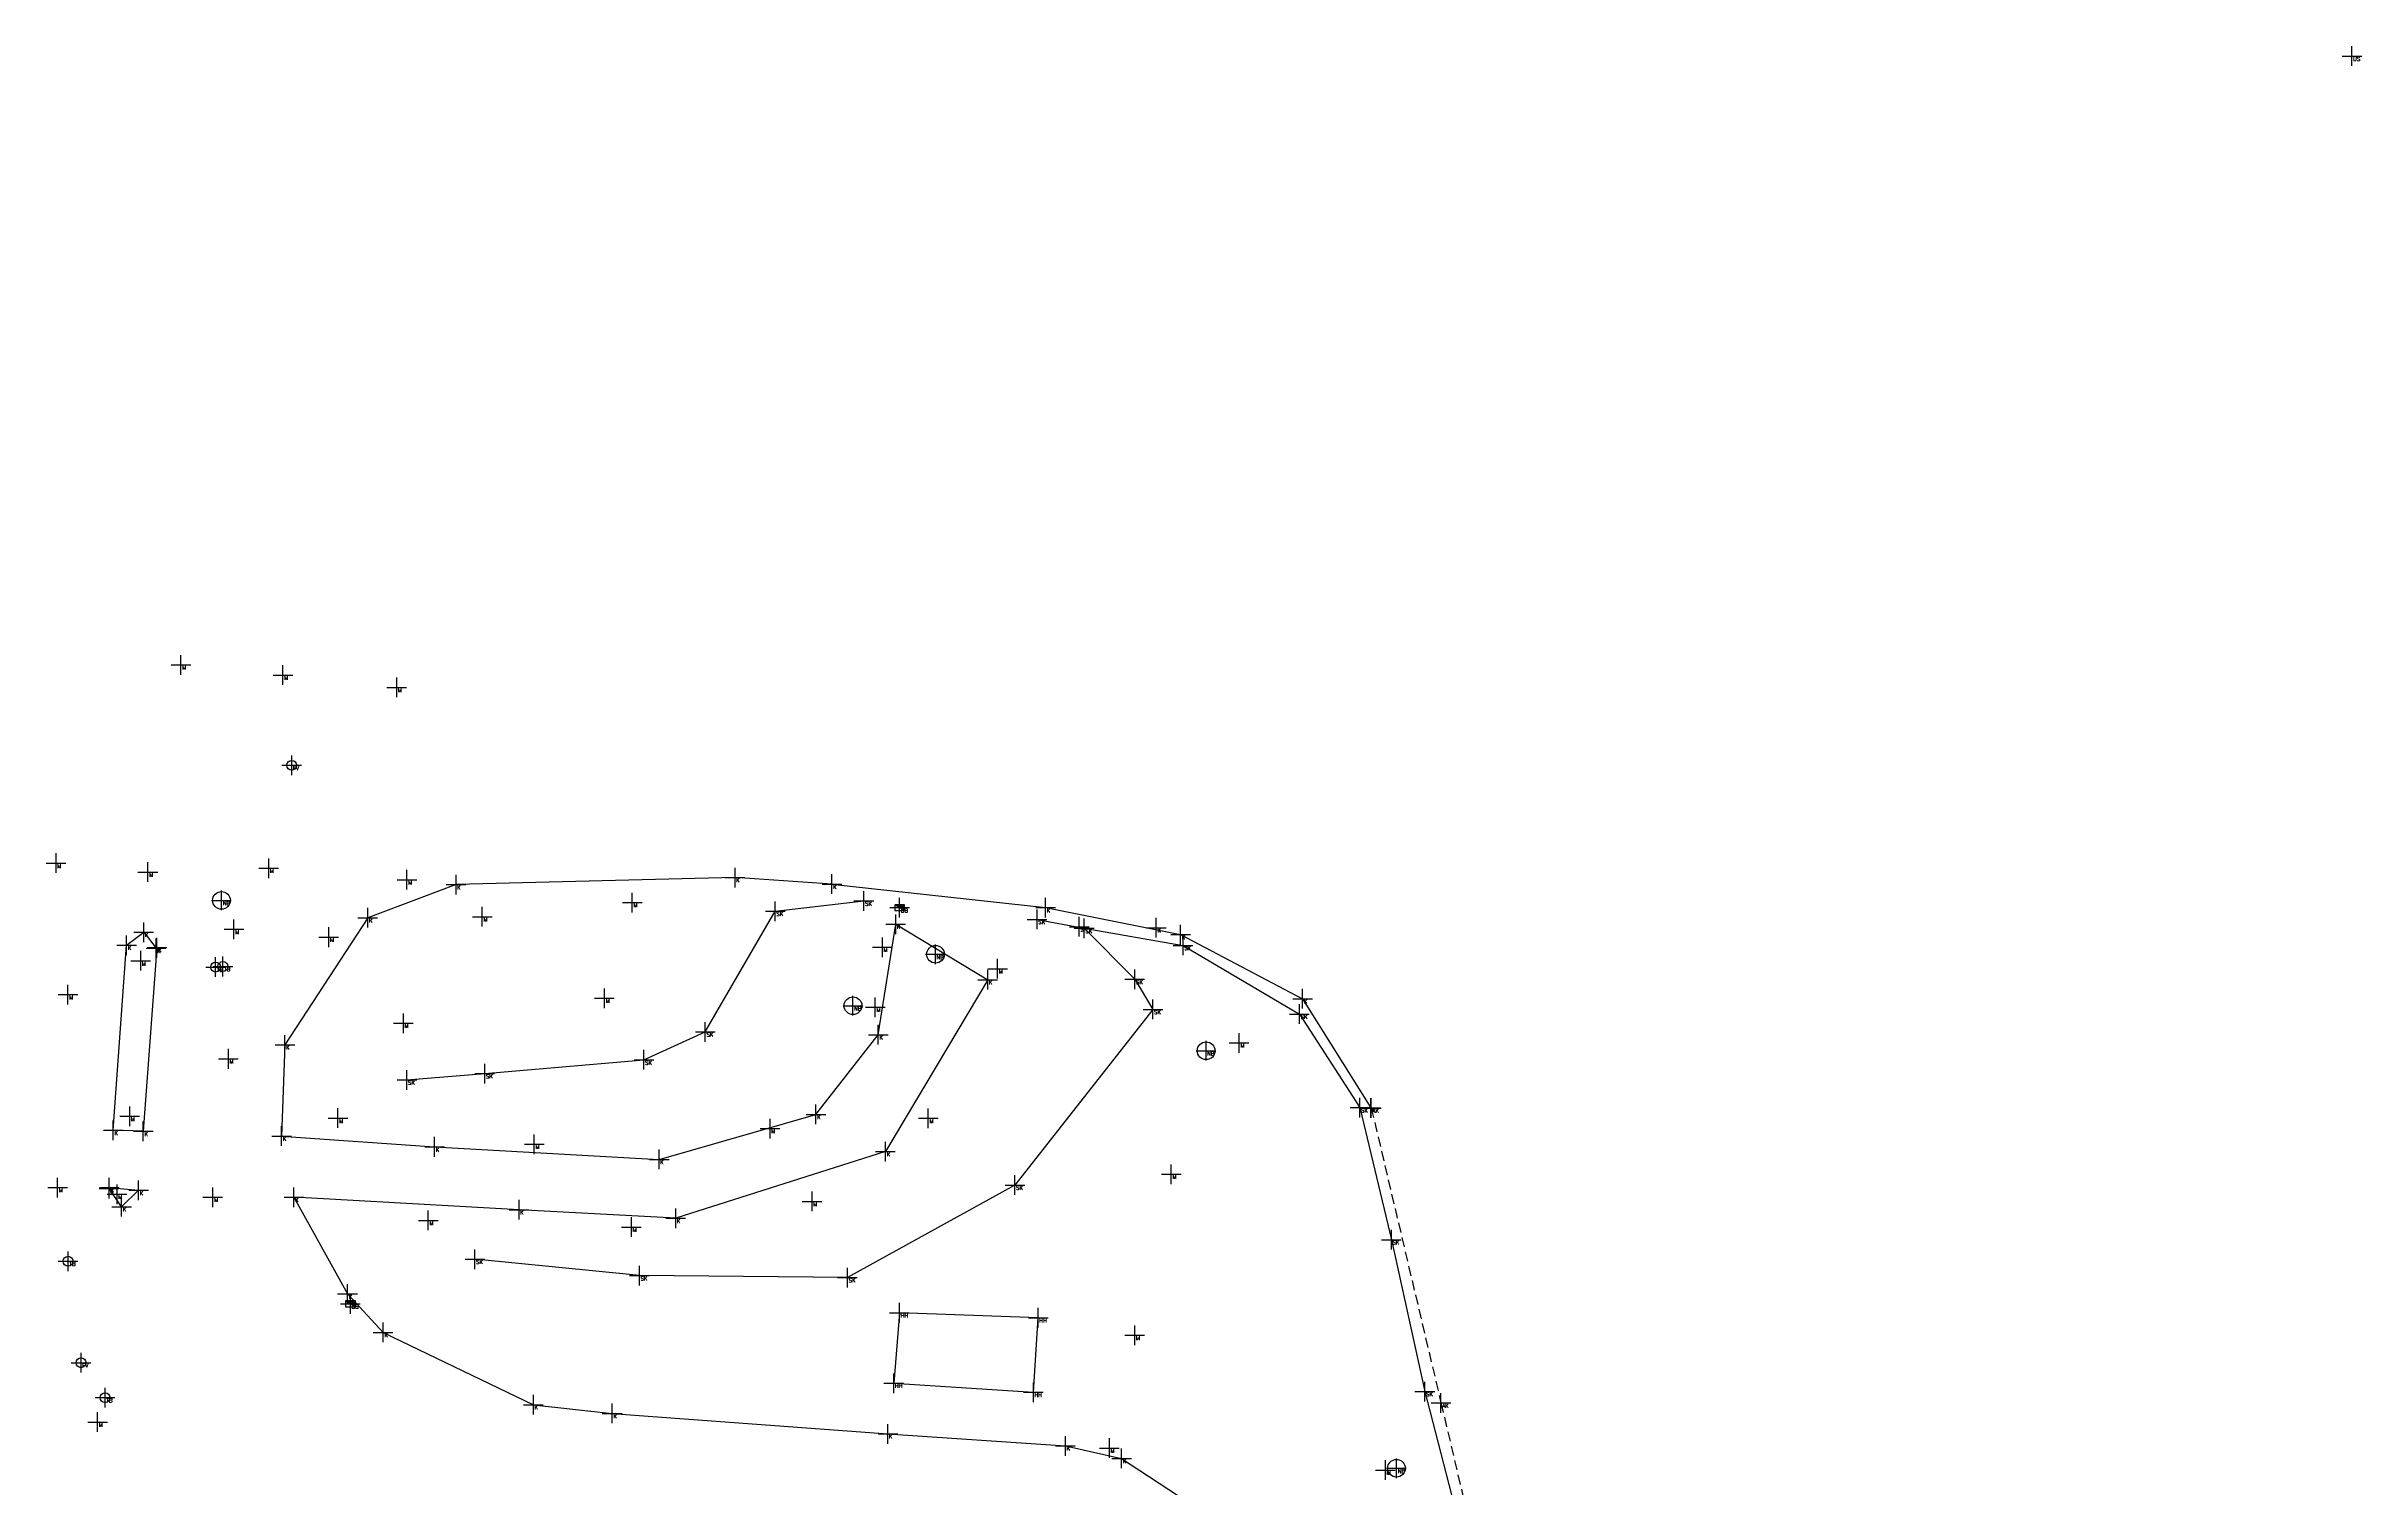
# Model space of a CAD drawing. Header units: metres. Extents: x 113488 to 113987, y 6281306 to 6282136.
# Drawn here: x 113724.9 to 113842.5, y 6281956.5 to 6282029.7 of the extents above; entities that cross this region are included whole.
import ezdxf
from ezdxf.enums import TextEntityAlignment as Align

# ---------------------------------------------------------------- set-up
doc = ezdxf.new("R2010")
doc.units = ezdxf.units.M
doc.header["$PDMODE"] = 2
doc.header["$PDSIZE"] = 0.5
doc.linetypes.add('DASHED', pattern=[0.75, 0.5, -0.25])
for name, color, linetype in [('M-0CODE', 7, 'Continuous'), ('M-2VA', 7, 'Continuous'), ('M-3YTOR', 7, 'Continuous'), ('M-7HUS', 7, 'Continuous'), ('M-BEF-BRUNNAR-INMÄTT', 7, 'Continuous'), ('M-BEF-BYGGNAD-INMÄTT', 7, 'Continuous'), ('M-BEF-SLÄNT', 4, 'Continuous'), ('M-BEF-VÄGKANT', 6, 'DASHED'), ('M-BEF-VÄGKANTSTÖD', 1, 'Continuous'), ('M-BRUNNAR', 3, 'Continuous'), ('M-BRUNNSLOCK', 1, 'Continuous'), ('pntdesc', 1, 'Continuous')]:
    doc.layers.add(name, color=color, linetype=linetype)
doc.styles.get("Standard").update_dxf_attribs({"font": 'simplex8.shx'})

# ---------------------------------------------------------------- blocks, each defined once
blk = doc.blocks.new('meas')
at = {"color": 0}
blk.add_point((0, 0), dxfattribs=at)
at = {"layer": 'pntdesc'}
blk.add_attdef('PNTDESC', text='', height=1, dxfattribs=at).set_placement((0.3, -0.21), align=Align.TOP_LEFT)
blk = doc.blocks.new('TB')
at = {"layer": 'M-BRUNNAR', "ltscale": 0.1}
blk.add_circle((0, 0), 0.25, dxfattribs=at)
at = {"layer": 'M-BRUNNSLOCK', "ltscale": 0.1}
blk.add_circle((0, 0), 0.25, dxfattribs=at)
blk = doc.blocks.new('NB')
at = {"layer": 'M-BRUNNAR', "ltscale": 0.1}
blk.add_circle((0, 0), 0.45, dxfattribs=at)
blk = doc.blocks.new('BEF-DB')
blk.add_hatch(color=256).paths.add_polyline_path([(-0.25, 0.15), (0.25, -0.15), (0.25, 0.15)])
blk.add_line((0.25, -0.15), (-0.25, 0.15))
at = {"flags": 128}
blk.add_lwpolyline([(-0.25, 0.15), (-0.25, -0.15), (0.25, -0.15), (0.25, 0.15)], close=True, dxfattribs=at)

msp = doc.modelspace()

# ---------------------------------------------------------------- linework, layer by layer
at = {"layer": 'M-BEF-BYGGNAD-INMÄTT'}
msp.add_polyline3d([(113775.26, 6281965.15, 7.58), (113768.21, 6281965.4, 7.39), (113767.92, 6281961.82, 7.43), (113775.01, 6281961.36, 7.4)], close=True, dxfattribs=at)
at = {"layer": 'M-BEF-SLÄNT'}
for points in [[(113743.2, 6281977.23, 7.41), (113747.15, 6281977.55, 7.54), (113755.23, 6281978.25, 7.76), (113758.35, 6281979.67, 7.83), (113761.9, 6281985.8, 8.14), (113766.4, 6281986.32, 8.13)], [(113775.2, 6281985.38, 8.33), (113777.59, 6281984.93, 8.32), (113780.16, 6281982.34, 7.63), (113781.08, 6281980.81, 7.42)], [(113777.59, 6281984.93, 8.32), (113782.61, 6281984.06, 8.43), (113788.52, 6281980.57, 8.52), (113791.59, 6281975.82, 8.68), (113793.19, 6281969.11, 8.56), (113794.89, 6281961.4, 8.66), (113798.26, 6281948.34, 8.65), (113803.69, 6281930.91, 8.64), (113807.44, 6281921.01, 8.61), (113811.51, 6281911.38, 8.56), (113816.35, 6281901.76, 8.5), (113816.33, 6281901.79, 8.51)], [(113781.08, 6281980.81, 7.42), (113774.07, 6281971.89, 7.39), (113765.57, 6281967.19, 7.24), (113755, 6281967.29, 7.09), (113746.65, 6281968.12, 7.05)]]:
    msp.add_polyline3d(points, dxfattribs=at)
at = {"layer": 'M-BEF-VÄGKANT'}
msp.add_polyline3d([(113792.17, 6281975.8, 8.6), (113795.71, 6281960.82, 8.64), (113798.63, 6281948.45, 8.68), (113804.02, 6281930.98, 8.62), (113807.76, 6281921.12, 8.6), (113811.97, 6281911.54, 8.57), (113816.74, 6281901.89, 8.51)], dxfattribs=at)
at = {"layer": 'M-BEF-VÄGKANTSTÖD'}
for points in [[(113764.78, 6281987.18, 8.18), (113759.86, 6281987.51, 8.09), (113745.69, 6281987.15, 7.69), (113741.21, 6281985.47, 7.52), (113737, 6281979.01, 7.25), (113736.83, 6281974.38, 7.16), (113744.6, 6281973.83, 6.9), (113756.01, 6281973.19, 6.31), (113763.97, 6281975.48, 5.67), (113767.13, 6281979.52, 5.27), (113768.02, 6281985.14, 4.97), (113772.69, 6281982.32, 5.12), (113767.5, 6281973.59, 5.65), (113756.85, 6281970.2, 6.31), (113748.89, 6281970.63, 6.77), (113737.46, 6281971.27, 7.09), (113740.18, 6281966.36, 6.89), (113741.99, 6281964.4, 6.91), (113749.62, 6281960.73, 6.99), (113753.62, 6281960.29, 7.05), (113767.62, 6281959.25, 7.22), (113776.64, 6281958.64, 7.3), (113779.49, 6281958, 7.3), (113782.82, 6281955.82, 7.34)], [(113764.78, 6281987.18, 8.18), (113775.63, 6281985.98, 8.34), (113782.49, 6281984.61, 8.4), (113788.68, 6281981.35, 8.48), (113792.15, 6281975.81, 8.6)], [(113730.5, 6281983.95, 7.41), (113729.81, 6281974.62, 7.25), (113728.28, 6281974.67, 7.26), (113728.96, 6281984.07, 7.41), (113729.83, 6281984.73, 7.41), (113730.46, 6281983.92, 7.41)], [(113728.08, 6281971.76, 7.19), (113729.57, 6281971.62, 7.2), (113728.71, 6281970.79, 7.19), (113728.07, 6281971.71, 7.2)]]:
    msp.add_polyline3d(points, dxfattribs=at)

# ---------------------------------------------------------------- block references
at = {"layer": 'M-0CODE', "color": 7}
ref = msp.add_blockref('meas', (113841.97, 6282029.24, 6.48), dxfattribs=dict(at, xscale=0.2, yscale=0.2, zscale=0.2))
ref.add_attrib('PNTDESC', 'US', dxfattribs={"layer": 'pntdesc', "height": 0.2}).set_placement((113842.03, 6282029.19, 6.48), align=Align.TOP_LEFT)
ref = msp.add_blockref('meas', (113737.35, 6281993.21, 7.7), dxfattribs=dict(at, xscale=0.2, yscale=0.2, zscale=0.2))
ref.add_attrib('PNTDESC', 'FV', dxfattribs={"layer": 'pntdesc', "height": 0.2}).set_placement((113737.41, 6281993.17, 7.7), align=Align.TOP_LEFT)
ref = msp.add_blockref('meas', (113726.65, 6281962.86, 7.04), dxfattribs=dict(at, xscale=0.2, yscale=0.2, zscale=0.2))
ref.add_attrib('PNTDESC', 'FV', dxfattribs={"layer": 'pntdesc', "height": 0.2}).set_placement((113726.71, 6281962.82, 7.04), align=Align.TOP_LEFT)
at = {"layer": 'M-2VA', "color": 20}
ref = msp.add_blockref('meas', (113733.78, 6281986.35, 7.38), dxfattribs=dict(at, xscale=0.2, yscale=0.2, zscale=0.2))
ref.add_attrib('PNTDESC', 'NB', dxfattribs={"layer": 'pntdesc', "height": 0.2}).set_placement((113733.84, 6281986.31, 7.38), align=Align.TOP_LEFT)
at = {"layer": 'M-2VA', "color": 150}
ref = msp.add_blockref('meas', (113768.22, 6281985.98, 5), dxfattribs=dict(at, xscale=0.2, yscale=0.2, zscale=0.2))
ref.add_attrib('PNTDESC', 'DB', dxfattribs={"layer": 'pntdesc', "height": 0.2}).set_placement((113768.28, 6281985.93, 5), align=Align.TOP_LEFT)
at = {"layer": 'M-2VA', "color": 50}
ref = msp.add_blockref('meas', (113733.48, 6281982.96, 7.29), dxfattribs=dict(at, xscale=0.2, yscale=0.2, zscale=0.2))
ref.add_attrib('PNTDESC', 'TB', dxfattribs={"layer": 'pntdesc', "height": 0.2}).set_placement((113733.54, 6281982.92, 7.29), align=Align.TOP_LEFT)
ref = msp.add_blockref('meas', (113733.85, 6281982.99, 7.3), dxfattribs=dict(at, xscale=0.2, yscale=0.2, zscale=0.2))
ref.add_attrib('PNTDESC', 'TB', dxfattribs={"layer": 'pntdesc', "height": 0.2}).set_placement((113733.91, 6281982.95, 7.3), align=Align.TOP_LEFT)
at = {"layer": 'M-2VA', "color": 20}
ref = msp.add_blockref('meas', (113770.04, 6281983.61, 5.04), dxfattribs=dict(at, xscale=0.2, yscale=0.2, zscale=0.2))
ref.add_attrib('PNTDESC', 'NB', dxfattribs={"layer": 'pntdesc', "height": 0.2}).set_placement((113770.09, 6281983.56, 5.04), align=Align.TOP_LEFT)
ref = msp.add_blockref('meas', (113765.85, 6281981, 5.51), dxfattribs=dict(at, xscale=0.2, yscale=0.2, zscale=0.2))
ref.add_attrib('PNTDESC', 'NB', dxfattribs={"layer": 'pntdesc', "height": 0.2}).set_placement((113765.91, 6281980.95, 5.51), align=Align.TOP_LEFT)
ref = msp.add_blockref('meas', (113783.78, 6281978.71, 7.45), dxfattribs=dict(at, xscale=0.2, yscale=0.2, zscale=0.2))
ref.add_attrib('PNTDESC', 'NB', dxfattribs={"layer": 'pntdesc', "height": 0.2}).set_placement((113783.84, 6281978.67, 7.45), align=Align.TOP_LEFT)
at = {"layer": 'M-2VA', "color": 50}
ref = msp.add_blockref('meas', (113725.99, 6281968.02, 7.05), dxfattribs=dict(at, xscale=0.2, yscale=0.2, zscale=0.2))
ref.add_attrib('PNTDESC', 'TB', dxfattribs={"layer": 'pntdesc', "height": 0.2}).set_placement((113726.05, 6281967.98, 7.05), align=Align.TOP_LEFT)
at = {"layer": 'M-2VA', "color": 150}
ref = msp.add_blockref('meas', (113740.33, 6281965.85, 6.86), dxfattribs=dict(at, xscale=0.2, yscale=0.2, zscale=0.2))
ref.add_attrib('PNTDESC', 'DB', dxfattribs={"layer": 'pntdesc', "height": 0.2}).set_placement((113740.39, 6281965.81, 6.86), align=Align.TOP_LEFT)
at = {"layer": 'M-2VA', "color": 50}
ref = msp.add_blockref('meas', (113727.87, 6281961.09, 7.05), dxfattribs=dict(at, xscale=0.2, yscale=0.2, zscale=0.2))
ref.add_attrib('PNTDESC', 'TB', dxfattribs={"layer": 'pntdesc', "height": 0.2}).set_placement((113727.93, 6281961.05, 7.05), align=Align.TOP_LEFT)
at = {"layer": 'M-2VA', "color": 20}
ref = msp.add_blockref('meas', (113793.45, 6281957.5, 7.74), dxfattribs=dict(at, xscale=0.2, yscale=0.2, zscale=0.2))
ref.add_attrib('PNTDESC', 'NB', dxfattribs={"layer": 'pntdesc', "height": 0.2}).set_placement((113793.51, 6281957.46, 7.74), align=Align.TOP_LEFT)
at = {"layer": 'M-3YTOR', "color": 90}
ref = msp.add_blockref('meas', (113731.72, 6281998.31, 7.67), dxfattribs=dict(at, xscale=0.2, yscale=0.2, zscale=0.2))
ref.add_attrib('PNTDESC', 'M', dxfattribs={"layer": 'pntdesc', "height": 0.2}).set_placement((113731.78, 6281998.27, 7.67), align=Align.TOP_LEFT)
ref = msp.add_blockref('meas', (113736.9, 6281997.79, 7.78), dxfattribs=dict(at, xscale=0.2, yscale=0.2, zscale=0.2))
ref.add_attrib('PNTDESC', 'M', dxfattribs={"layer": 'pntdesc', "height": 0.2}).set_placement((113736.96, 6281997.75, 7.78), align=Align.TOP_LEFT)
ref = msp.add_blockref('meas', (113742.68, 6281997.17, 7.94), dxfattribs=dict(at, xscale=0.2, yscale=0.2, zscale=0.2))
ref.add_attrib('PNTDESC', 'M', dxfattribs={"layer": 'pntdesc', "height": 0.2}).set_placement((113742.73, 6281997.12, 7.94), align=Align.TOP_LEFT)
ref = msp.add_blockref('meas', (113725.38, 6281988.24, 7.35), dxfattribs=dict(at, xscale=0.2, yscale=0.2, zscale=0.2))
ref.add_attrib('PNTDESC', 'M', dxfattribs={"layer": 'pntdesc', "height": 0.2}).set_placement((113725.44, 6281988.19, 7.35), align=Align.TOP_LEFT)
ref = msp.add_blockref('meas', (113730.04, 6281987.79, 7.41), dxfattribs=dict(at, xscale=0.2, yscale=0.2, zscale=0.2))
ref.add_attrib('PNTDESC', 'M', dxfattribs={"layer": 'pntdesc', "height": 0.2}).set_placement((113730.1, 6281987.75, 7.41), align=Align.TOP_LEFT)
ref = msp.add_blockref('meas', (113736.18, 6281987.98, 7.46), dxfattribs=dict(at, xscale=0.2, yscale=0.2, zscale=0.2))
ref.add_attrib('PNTDESC', 'M', dxfattribs={"layer": 'pntdesc', "height": 0.2}).set_placement((113736.24, 6281987.94, 7.46), align=Align.TOP_LEFT)
ref = msp.add_blockref('meas', (113743.2, 6281987.4, 7.63), dxfattribs=dict(at, xscale=0.2, yscale=0.2, zscale=0.2))
ref.add_attrib('PNTDESC', 'M', dxfattribs={"layer": 'pntdesc', "height": 0.2}).set_placement((113743.26, 6281987.36, 7.63), align=Align.TOP_LEFT)
at = {"layer": 'M-3YTOR', "color": 130}
ref = msp.add_blockref('meas', (113759.86, 6281987.51, 8.09), dxfattribs=dict(at, xscale=0.2, yscale=0.2, zscale=0.2))
ref.add_attrib('PNTDESC', 'K', dxfattribs={"layer": 'pntdesc', "height": 0.2}).set_placement((113759.92, 6281987.47, 8.09), align=Align.TOP_LEFT)
ref = msp.add_blockref('meas', (113764.78, 6281987.18, 8.18), dxfattribs=dict(at, xscale=0.2, yscale=0.2, zscale=0.2))
ref.add_attrib('PNTDESC', 'K', dxfattribs={"layer": 'pntdesc', "height": 0.2}).set_placement((113764.84, 6281987.13, 8.18), align=Align.TOP_LEFT)
ref = msp.add_blockref('meas', (113745.69, 6281987.15, 7.69), dxfattribs=dict(at, xscale=0.2, yscale=0.2, zscale=0.2))
ref.add_attrib('PNTDESC', 'K', dxfattribs={"layer": 'pntdesc', "height": 0.2}).set_placement((113745.75, 6281987.11, 7.69), align=Align.TOP_LEFT)
at = {"layer": 'M-3YTOR', "color": 90}
ref = msp.add_blockref('meas', (113754.64, 6281986.24, 7.98), dxfattribs=dict(at, xscale=0.2, yscale=0.2, zscale=0.2))
ref.add_attrib('PNTDESC', 'M', dxfattribs={"layer": 'pntdesc', "height": 0.2}).set_placement((113754.7, 6281986.2, 7.98), align=Align.TOP_LEFT)
at = {"layer": 'M-3YTOR', "color": 20}
ref = msp.add_blockref('meas', (113766.4, 6281986.32, 8.13), dxfattribs=dict(at, xscale=0.2, yscale=0.2, zscale=0.2))
ref.add_attrib('PNTDESC', 'SK', dxfattribs={"layer": 'pntdesc', "height": 0.2}).set_placement((113766.46, 6281986.28, 8.13), align=Align.TOP_LEFT)
at = {"layer": 'M-3YTOR', "color": 90}
ref = msp.add_blockref('meas', (113734.41, 6281984.88, 7.36), dxfattribs=dict(at, xscale=0.2, yscale=0.2, zscale=0.2))
ref.add_attrib('PNTDESC', 'M', dxfattribs={"layer": 'pntdesc', "height": 0.2}).set_placement((113734.47, 6281984.83, 7.36), align=Align.TOP_LEFT)
at = {"layer": 'M-3YTOR', "color": 130}
ref = msp.add_blockref('meas', (113741.21, 6281985.47, 7.52), dxfattribs=dict(at, xscale=0.2, yscale=0.2, zscale=0.2))
ref.add_attrib('PNTDESC', 'K', dxfattribs={"layer": 'pntdesc', "height": 0.2}).set_placement((113741.27, 6281985.42, 7.52), align=Align.TOP_LEFT)
at = {"layer": 'M-3YTOR', "color": 90}
ref = msp.add_blockref('meas', (113747.02, 6281985.52, 7.75), dxfattribs=dict(at, xscale=0.2, yscale=0.2, zscale=0.2))
ref.add_attrib('PNTDESC', 'M', dxfattribs={"layer": 'pntdesc', "height": 0.2}).set_placement((113747.08, 6281985.48, 7.75), align=Align.TOP_LEFT)
at = {"layer": 'M-3YTOR', "color": 20}
ref = msp.add_blockref('meas', (113761.9, 6281985.8, 8.14), dxfattribs=dict(at, xscale=0.2, yscale=0.2, zscale=0.2))
ref.add_attrib('PNTDESC', 'SK', dxfattribs={"layer": 'pntdesc', "height": 0.2}).set_placement((113761.96, 6281985.76, 8.14), align=Align.TOP_LEFT)
at = {"layer": 'M-3YTOR', "color": 130}
ref = msp.add_blockref('meas', (113768.02, 6281985.14, 4.97), dxfattribs=dict(at, xscale=0.2, yscale=0.2, zscale=0.2))
ref.add_attrib('PNTDESC', 'K', dxfattribs={"layer": 'pntdesc', "height": 0.2}).set_placement((113768.08, 6281985.1, 4.97), align=Align.TOP_LEFT)
at = {"layer": 'M-3YTOR', "color": 20}
ref = msp.add_blockref('meas', (113775.2, 6281985.38, 8.33), dxfattribs=dict(at, xscale=0.2, yscale=0.2, zscale=0.2))
ref.add_attrib('PNTDESC', 'SK', dxfattribs={"layer": 'pntdesc', "height": 0.2}).set_placement((113775.26, 6281985.34, 8.33), align=Align.TOP_LEFT)
at = {"layer": 'M-3YTOR', "color": 130}
ref = msp.add_blockref('meas', (113775.63, 6281985.98, 8.34), dxfattribs=dict(at, xscale=0.2, yscale=0.2, zscale=0.2))
ref.add_attrib('PNTDESC', 'K', dxfattribs={"layer": 'pntdesc', "height": 0.2}).set_placement((113775.69, 6281985.94, 8.34), align=Align.TOP_LEFT)
at = {"layer": 'M-3YTOR', "color": 20}
ref = msp.add_blockref('meas', (113777.34, 6281985.01, 8.31), dxfattribs=dict(at, xscale=0.2, yscale=0.2, zscale=0.2))
ref.add_attrib('PNTDESC', 'SK', dxfattribs={"layer": 'pntdesc', "height": 0.2}).set_placement((113777.39, 6281984.97, 8.31), align=Align.TOP_LEFT)
ref = msp.add_blockref('meas', (113777.59, 6281984.93, 8.32), dxfattribs=dict(at, xscale=0.2, yscale=0.2, zscale=0.2))
ref.add_attrib('PNTDESC', 'SK', dxfattribs={"layer": 'pntdesc', "height": 0.2}).set_placement((113777.65, 6281984.89, 8.32), align=Align.TOP_LEFT)
at = {"layer": 'M-3YTOR', "color": 130}
ref = msp.add_blockref('meas', (113781.25, 6281984.96, 8.39), dxfattribs=dict(at, xscale=0.2, yscale=0.2, zscale=0.2))
ref.add_attrib('PNTDESC', 'K', dxfattribs={"layer": 'pntdesc', "height": 0.2}).set_placement((113781.31, 6281984.92, 8.39), align=Align.TOP_LEFT)
ref = msp.add_blockref('meas', (113728.96, 6281984.07, 7.41), dxfattribs=dict(at, xscale=0.2, yscale=0.2, zscale=0.2))
ref.add_attrib('PNTDESC', 'K', dxfattribs={"layer": 'pntdesc', "height": 0.2}).set_placement((113729.02, 6281984.03, 7.41), align=Align.TOP_LEFT)
ref = msp.add_blockref('meas', (113729.83, 6281984.73, 7.41), dxfattribs=dict(at, xscale=0.2, yscale=0.2, zscale=0.2))
ref.add_attrib('PNTDESC', 'K', dxfattribs={"layer": 'pntdesc', "height": 0.2}).set_placement((113729.89, 6281984.69, 7.41), align=Align.TOP_LEFT)
ref = msp.add_blockref('meas', (113730.46, 6281983.92, 7.41), dxfattribs=dict(at, xscale=0.2, yscale=0.2, zscale=0.2))
ref.add_attrib('PNTDESC', 'K', dxfattribs={"layer": 'pntdesc', "height": 0.2}).set_placement((113730.52, 6281983.87, 7.41), align=Align.TOP_LEFT)
ref = msp.add_blockref('meas', (113730.5, 6281983.95, 7.41), dxfattribs=dict(at, xscale=0.2, yscale=0.2, zscale=0.2))
ref.add_attrib('PNTDESC', 'K', dxfattribs={"layer": 'pntdesc', "height": 0.2}).set_placement((113730.56, 6281983.91, 7.41), align=Align.TOP_LEFT)
at = {"layer": 'M-3YTOR', "color": 90}
ref = msp.add_blockref('meas', (113739.23, 6281984.48, 7.43), dxfattribs=dict(at, xscale=0.2, yscale=0.2, zscale=0.2))
ref.add_attrib('PNTDESC', 'M', dxfattribs={"layer": 'pntdesc', "height": 0.2}).set_placement((113739.29, 6281984.44, 7.43), align=Align.TOP_LEFT)
ref = msp.add_blockref('meas', (113767.34, 6281983.97, 5.2), dxfattribs=dict(at, xscale=0.2, yscale=0.2, zscale=0.2))
ref.add_attrib('PNTDESC', 'M', dxfattribs={"layer": 'pntdesc', "height": 0.2}).set_placement((113767.4, 6281983.93, 5.2), align=Align.TOP_LEFT)
at = {"layer": 'M-3YTOR', "color": 130}
ref = msp.add_blockref('meas', (113782.49, 6281984.61, 8.4), dxfattribs=dict(at, xscale=0.2, yscale=0.2, zscale=0.2))
ref.add_attrib('PNTDESC', 'K', dxfattribs={"layer": 'pntdesc', "height": 0.2}).set_placement((113782.55, 6281984.57, 8.4), align=Align.TOP_LEFT)
at = {"layer": 'M-3YTOR', "color": 20}
ref = msp.add_blockref('meas', (113782.61, 6281984.06, 8.43), dxfattribs=dict(at, xscale=0.2, yscale=0.2, zscale=0.2))
ref.add_attrib('PNTDESC', 'SK', dxfattribs={"layer": 'pntdesc', "height": 0.2}).set_placement((113782.67, 6281984.02, 8.43), align=Align.TOP_LEFT)
at = {"layer": 'M-3YTOR', "color": 90}
ref = msp.add_blockref('meas', (113729.68, 6281983.28, 7.53), dxfattribs=dict(at, xscale=0.2, yscale=0.2, zscale=0.2))
ref.add_attrib('PNTDESC', 'M', dxfattribs={"layer": 'pntdesc', "height": 0.2}).set_placement((113729.74, 6281983.23, 7.53), align=Align.TOP_LEFT)
ref = msp.add_blockref('meas', (113773.19, 6281982.88, 5.24), dxfattribs=dict(at, xscale=0.2, yscale=0.2, zscale=0.2))
ref.add_attrib('PNTDESC', 'M', dxfattribs={"layer": 'pntdesc', "height": 0.2}).set_placement((113773.25, 6281982.84, 5.24), align=Align.TOP_LEFT)
ref = msp.add_blockref('meas', (113725.98, 6281981.56, 7.32), dxfattribs=dict(at, xscale=0.2, yscale=0.2, zscale=0.2))
ref.add_attrib('PNTDESC', 'M', dxfattribs={"layer": 'pntdesc', "height": 0.2}).set_placement((113726.04, 6281981.52, 7.32), align=Align.TOP_LEFT)
ref = msp.add_blockref('meas', (113753.23, 6281981.38, 7.89), dxfattribs=dict(at, xscale=0.2, yscale=0.2, zscale=0.2))
ref.add_attrib('PNTDESC', 'M', dxfattribs={"layer": 'pntdesc', "height": 0.2}).set_placement((113753.29, 6281981.34, 7.89), align=Align.TOP_LEFT)
at = {"layer": 'M-3YTOR', "color": 130}
ref = msp.add_blockref('meas', (113772.69, 6281982.32, 5.12), dxfattribs=dict(at, xscale=0.2, yscale=0.2, zscale=0.2))
ref.add_attrib('PNTDESC', 'K', dxfattribs={"layer": 'pntdesc', "height": 0.2}).set_placement((113772.75, 6281982.28, 5.12), align=Align.TOP_LEFT)
at = {"layer": 'M-3YTOR', "color": 20}
ref = msp.add_blockref('meas', (113780.16, 6281982.34, 7.63), dxfattribs=dict(at, xscale=0.2, yscale=0.2, zscale=0.2))
ref.add_attrib('PNTDESC', 'SK', dxfattribs={"layer": 'pntdesc', "height": 0.2}).set_placement((113780.22, 6281982.3, 7.63), align=Align.TOP_LEFT)
at = {"layer": 'M-3YTOR', "color": 130}
ref = msp.add_blockref('meas', (113788.68, 6281981.35, 8.48), dxfattribs=dict(at, xscale=0.2, yscale=0.2, zscale=0.2))
ref.add_attrib('PNTDESC', 'K', dxfattribs={"layer": 'pntdesc', "height": 0.2}).set_placement((113788.74, 6281981.31, 8.48), align=Align.TOP_LEFT)
at = {"layer": 'M-3YTOR', "color": 90}
ref = msp.add_blockref('meas', (113743.02, 6281980.11, 7.51), dxfattribs=dict(at, xscale=0.2, yscale=0.2, zscale=0.2))
ref.add_attrib('PNTDESC', 'M', dxfattribs={"layer": 'pntdesc', "height": 0.2}).set_placement((113743.08, 6281980.07, 7.51), align=Align.TOP_LEFT)
ref = msp.add_blockref('meas', (113766.98, 6281980.92, 5.31), dxfattribs=dict(at, xscale=0.2, yscale=0.2, zscale=0.2))
ref.add_attrib('PNTDESC', 'M', dxfattribs={"layer": 'pntdesc', "height": 0.2}).set_placement((113767.04, 6281980.88, 5.31), align=Align.TOP_LEFT)
at = {"layer": 'M-3YTOR', "color": 20}
ref = msp.add_blockref('meas', (113781.08, 6281980.81, 7.42), dxfattribs=dict(at, xscale=0.2, yscale=0.2, zscale=0.2))
ref.add_attrib('PNTDESC', 'SK', dxfattribs={"layer": 'pntdesc', "height": 0.2}).set_placement((113781.14, 6281980.77, 7.42), align=Align.TOP_LEFT)
ref = msp.add_blockref('meas', (113788.52, 6281980.57, 8.52), dxfattribs=dict(at, xscale=0.2, yscale=0.2, zscale=0.2))
ref.add_attrib('PNTDESC', 'SK', dxfattribs={"layer": 'pntdesc', "height": 0.2}).set_placement((113788.58, 6281980.53, 8.52), align=Align.TOP_LEFT)
at = {"layer": 'M-3YTOR', "color": 130}
ref = msp.add_blockref('meas', (113737, 6281979.01, 7.25), dxfattribs=dict(at, xscale=0.2, yscale=0.2, zscale=0.2))
ref.add_attrib('PNTDESC', 'K', dxfattribs={"layer": 'pntdesc', "height": 0.2}).set_placement((113737.06, 6281978.97, 7.25), align=Align.TOP_LEFT)
at = {"layer": 'M-3YTOR', "color": 20}
ref = msp.add_blockref('meas', (113758.35, 6281979.67, 7.83), dxfattribs=dict(at, xscale=0.2, yscale=0.2, zscale=0.2))
ref.add_attrib('PNTDESC', 'SK', dxfattribs={"layer": 'pntdesc', "height": 0.2}).set_placement((113758.41, 6281979.63, 7.83), align=Align.TOP_LEFT)
at = {"layer": 'M-3YTOR', "color": 130}
ref = msp.add_blockref('meas', (113767.13, 6281979.52, 5.27), dxfattribs=dict(at, xscale=0.2, yscale=0.2, zscale=0.2))
ref.add_attrib('PNTDESC', 'K', dxfattribs={"layer": 'pntdesc', "height": 0.2}).set_placement((113767.19, 6281979.48, 5.27), align=Align.TOP_LEFT)
at = {"layer": 'M-3YTOR', "color": 90}
ref = msp.add_blockref('meas', (113785.46, 6281979.11, 7.47), dxfattribs=dict(at, xscale=0.2, yscale=0.2, zscale=0.2))
ref.add_attrib('PNTDESC', 'M', dxfattribs={"layer": 'pntdesc', "height": 0.2}).set_placement((113785.52, 6281979.07, 7.47), align=Align.TOP_LEFT)
ref = msp.add_blockref('meas', (113734.13, 6281978.3, 7.24), dxfattribs=dict(at, xscale=0.2, yscale=0.2, zscale=0.2))
ref.add_attrib('PNTDESC', 'M', dxfattribs={"layer": 'pntdesc', "height": 0.2}).set_placement((113734.19, 6281978.26, 7.24), align=Align.TOP_LEFT)
at = {"layer": 'M-3YTOR', "color": 20}
ref = msp.add_blockref('meas', (113755.23, 6281978.25, 7.76), dxfattribs=dict(at, xscale=0.2, yscale=0.2, zscale=0.2))
ref.add_attrib('PNTDESC', 'SK', dxfattribs={"layer": 'pntdesc', "height": 0.2}).set_placement((113755.29, 6281978.2, 7.76), align=Align.TOP_LEFT)
ref = msp.add_blockref('meas', (113743.2, 6281977.23, 7.41), dxfattribs=dict(at, xscale=0.2, yscale=0.2, zscale=0.2))
ref.add_attrib('PNTDESC', 'SK', dxfattribs={"layer": 'pntdesc', "height": 0.2}).set_placement((113743.25, 6281977.19, 7.41), align=Align.TOP_LEFT)
ref = msp.add_blockref('meas', (113747.15, 6281977.55, 7.54), dxfattribs=dict(at, xscale=0.2, yscale=0.2, zscale=0.2))
ref.add_attrib('PNTDESC', 'SK', dxfattribs={"layer": 'pntdesc', "height": 0.2}).set_placement((113747.21, 6281977.51, 7.54), align=Align.TOP_LEFT)
at = {"layer": 'M-3YTOR', "color": 130}
ref = msp.add_blockref('meas', (113763.97, 6281975.48, 5.67), dxfattribs=dict(at, xscale=0.2, yscale=0.2, zscale=0.2))
ref.add_attrib('PNTDESC', 'K', dxfattribs={"layer": 'pntdesc', "height": 0.2}).set_placement((113764.03, 6281975.44, 5.67), align=Align.TOP_LEFT)
at = {"layer": 'M-3YTOR', "color": 20}
ref = msp.add_blockref('meas', (113791.59, 6281975.82, 8.68), dxfattribs=dict(at, xscale=0.2, yscale=0.2, zscale=0.2))
ref.add_attrib('PNTDESC', 'SK', dxfattribs={"layer": 'pntdesc', "height": 0.2}).set_placement((113791.65, 6281975.78, 8.68), align=Align.TOP_LEFT)
at = {"layer": 'M-3YTOR', "color": 130}
ref = msp.add_blockref('meas', (113792.15, 6281975.81, 8.6), dxfattribs=dict(at, xscale=0.2, yscale=0.2, zscale=0.2))
ref.add_attrib('PNTDESC', 'K', dxfattribs={"layer": 'pntdesc', "height": 0.2}).set_placement((113792.21, 6281975.77, 8.6), align=Align.TOP_LEFT)
at = {"layer": 'M-3YTOR', "color": 28}
ref = msp.add_blockref('meas', (113792.17, 6281975.8, 8.6), dxfattribs=dict(at, xscale=0.2, yscale=0.2, zscale=0.2))
ref.add_attrib('PNTDESC', 'AK', dxfattribs={"layer": 'pntdesc', "height": 0.2}).set_placement((113792.23, 6281975.76, 8.6), align=Align.TOP_LEFT)
at = {"layer": 'M-3YTOR', "color": 130}
ref = msp.add_blockref('meas', (113728.28, 6281974.67, 7.26), dxfattribs=dict(at, xscale=0.2, yscale=0.2, zscale=0.2))
ref.add_attrib('PNTDESC', 'K', dxfattribs={"layer": 'pntdesc', "height": 0.2}).set_placement((113728.34, 6281974.63, 7.26), align=Align.TOP_LEFT)
at = {"layer": 'M-3YTOR', "color": 90}
ref = msp.add_blockref('meas', (113729.12, 6281975.38, 7.4), dxfattribs=dict(at, xscale=0.2, yscale=0.2, zscale=0.2))
ref.add_attrib('PNTDESC', 'M', dxfattribs={"layer": 'pntdesc', "height": 0.2}).set_placement((113729.18, 6281975.33, 7.4), align=Align.TOP_LEFT)
at = {"layer": 'M-3YTOR', "color": 130}
ref = msp.add_blockref('meas', (113729.81, 6281974.62, 7.25), dxfattribs=dict(at, xscale=0.2, yscale=0.2, zscale=0.2))
ref.add_attrib('PNTDESC', 'K', dxfattribs={"layer": 'pntdesc', "height": 0.2}).set_placement((113729.87, 6281974.58, 7.25), align=Align.TOP_LEFT)
ref = msp.add_blockref('meas', (113736.83, 6281974.38, 7.16), dxfattribs=dict(at, xscale=0.2, yscale=0.2, zscale=0.2))
ref.add_attrib('PNTDESC', 'K', dxfattribs={"layer": 'pntdesc', "height": 0.2}).set_placement((113736.89, 6281974.34, 7.16), align=Align.TOP_LEFT)
at = {"layer": 'M-3YTOR', "color": 90}
ref = msp.add_blockref('meas', (113739.69, 6281975.29, 7.33), dxfattribs=dict(at, xscale=0.2, yscale=0.2, zscale=0.2))
ref.add_attrib('PNTDESC', 'M', dxfattribs={"layer": 'pntdesc', "height": 0.2}).set_placement((113739.75, 6281975.24, 7.33), align=Align.TOP_LEFT)
ref = msp.add_blockref('meas', (113761.64, 6281974.76, 5.96), dxfattribs=dict(at, xscale=0.2, yscale=0.2, zscale=0.2))
ref.add_attrib('PNTDESC', 'M', dxfattribs={"layer": 'pntdesc', "height": 0.2}).set_placement((113761.7, 6281974.72, 5.96), align=Align.TOP_LEFT)
ref = msp.add_blockref('meas', (113769.67, 6281975.28, 5.57), dxfattribs=dict(at, xscale=0.2, yscale=0.2, zscale=0.2))
ref.add_attrib('PNTDESC', 'M', dxfattribs={"layer": 'pntdesc', "height": 0.2}).set_placement((113769.73, 6281975.24, 5.57), align=Align.TOP_LEFT)
at = {"layer": 'M-3YTOR', "color": 130}
ref = msp.add_blockref('meas', (113744.6, 6281973.83, 6.9), dxfattribs=dict(at, xscale=0.2, yscale=0.2, zscale=0.2))
ref.add_attrib('PNTDESC', 'K', dxfattribs={"layer": 'pntdesc', "height": 0.2}).set_placement((113744.66, 6281973.78, 6.9), align=Align.TOP_LEFT)
at = {"layer": 'M-3YTOR', "color": 90}
ref = msp.add_blockref('meas', (113749.66, 6281973.96, 6.82), dxfattribs=dict(at, xscale=0.2, yscale=0.2, zscale=0.2))
ref.add_attrib('PNTDESC', 'M', dxfattribs={"layer": 'pntdesc', "height": 0.2}).set_placement((113749.72, 6281973.92, 6.82), align=Align.TOP_LEFT)
at = {"layer": 'M-3YTOR', "color": 130}
ref = msp.add_blockref('meas', (113756.01, 6281973.19, 6.31), dxfattribs=dict(at, xscale=0.2, yscale=0.2, zscale=0.2))
ref.add_attrib('PNTDESC', 'K', dxfattribs={"layer": 'pntdesc', "height": 0.2}).set_placement((113756.06, 6281973.15, 6.31), align=Align.TOP_LEFT)
ref = msp.add_blockref('meas', (113767.5, 6281973.59, 5.65), dxfattribs=dict(at, xscale=0.2, yscale=0.2, zscale=0.2))
ref.add_attrib('PNTDESC', 'K', dxfattribs={"layer": 'pntdesc', "height": 0.2}).set_placement((113767.56, 6281973.55, 5.65), align=Align.TOP_LEFT)
at = {"layer": 'M-3YTOR', "color": 20}
ref = msp.add_blockref('meas', (113774.07, 6281971.89, 7.39), dxfattribs=dict(at, xscale=0.2, yscale=0.2, zscale=0.2))
ref.add_attrib('PNTDESC', 'SK', dxfattribs={"layer": 'pntdesc', "height": 0.2}).set_placement((113774.13, 6281971.85, 7.39), align=Align.TOP_LEFT)
at = {"layer": 'M-3YTOR', "color": 90}
ref = msp.add_blockref('meas', (113782.01, 6281972.44, 7.52), dxfattribs=dict(at, xscale=0.2, yscale=0.2, zscale=0.2))
ref.add_attrib('PNTDESC', 'M', dxfattribs={"layer": 'pntdesc', "height": 0.2}).set_placement((113782.07, 6281972.4, 7.52), align=Align.TOP_LEFT)
ref = msp.add_blockref('meas', (113725.46, 6281971.76, 7.13), dxfattribs=dict(at, xscale=0.2, yscale=0.2, zscale=0.2))
ref.add_attrib('PNTDESC', 'M', dxfattribs={"layer": 'pntdesc', "height": 0.2}).set_placement((113725.52, 6281971.72, 7.13), align=Align.TOP_LEFT)
at = {"layer": 'M-3YTOR', "color": 130}
ref = msp.add_blockref('meas', (113728.07, 6281971.71, 7.2), dxfattribs=dict(at, xscale=0.2, yscale=0.2, zscale=0.2))
ref.add_attrib('PNTDESC', 'K', dxfattribs={"layer": 'pntdesc', "height": 0.2}).set_placement((113728.13, 6281971.67, 7.2), align=Align.TOP_LEFT)
ref = msp.add_blockref('meas', (113728.08, 6281971.76, 7.19), dxfattribs=dict(at, xscale=0.2, yscale=0.2, zscale=0.2))
ref.add_attrib('PNTDESC', 'K', dxfattribs={"layer": 'pntdesc', "height": 0.2}).set_placement((113728.14, 6281971.72, 7.19), align=Align.TOP_LEFT)
at = {"layer": 'M-3YTOR', "color": 90}
ref = msp.add_blockref('meas', (113728.48, 6281971.42, 7.34), dxfattribs=dict(at, xscale=0.2, yscale=0.2, zscale=0.2))
ref.add_attrib('PNTDESC', 'M', dxfattribs={"layer": 'pntdesc', "height": 0.2}).set_placement((113728.53, 6281971.38, 7.34), align=Align.TOP_LEFT)
at = {"layer": 'M-3YTOR', "color": 130}
ref = msp.add_blockref('meas', (113728.71, 6281970.79, 7.19), dxfattribs=dict(at, xscale=0.2, yscale=0.2, zscale=0.2))
ref.add_attrib('PNTDESC', 'K', dxfattribs={"layer": 'pntdesc', "height": 0.2}).set_placement((113728.77, 6281970.75, 7.19), align=Align.TOP_LEFT)
ref = msp.add_blockref('meas', (113729.57, 6281971.62, 7.2), dxfattribs=dict(at, xscale=0.2, yscale=0.2, zscale=0.2))
ref.add_attrib('PNTDESC', 'K', dxfattribs={"layer": 'pntdesc', "height": 0.2}).set_placement((113729.63, 6281971.57, 7.2), align=Align.TOP_LEFT)
at = {"layer": 'M-3YTOR', "color": 90}
ref = msp.add_blockref('meas', (113733.34, 6281971.27, 7.11), dxfattribs=dict(at, xscale=0.2, yscale=0.2, zscale=0.2))
ref.add_attrib('PNTDESC', 'M', dxfattribs={"layer": 'pntdesc', "height": 0.2}).set_placement((113733.4, 6281971.23, 7.11), align=Align.TOP_LEFT)
at = {"layer": 'M-3YTOR', "color": 130}
ref = msp.add_blockref('meas', (113737.46, 6281971.27, 7.09), dxfattribs=dict(at, xscale=0.2, yscale=0.2, zscale=0.2))
ref.add_attrib('PNTDESC', 'K', dxfattribs={"layer": 'pntdesc', "height": 0.2}).set_placement((113737.52, 6281971.23, 7.09), align=Align.TOP_LEFT)
at = {"layer": 'M-3YTOR', "color": 90}
ref = msp.add_blockref('meas', (113763.77, 6281971.06, 6), dxfattribs=dict(at, xscale=0.2, yscale=0.2, zscale=0.2))
ref.add_attrib('PNTDESC', 'M', dxfattribs={"layer": 'pntdesc', "height": 0.2}).set_placement((113763.83, 6281971.01, 6), align=Align.TOP_LEFT)
ref = msp.add_blockref('meas', (113744.28, 6281970.09, 7.07), dxfattribs=dict(at, xscale=0.2, yscale=0.2, zscale=0.2))
ref.add_attrib('PNTDESC', 'M', dxfattribs={"layer": 'pntdesc', "height": 0.2}).set_placement((113744.34, 6281970.05, 7.07), align=Align.TOP_LEFT)
at = {"layer": 'M-3YTOR', "color": 130}
ref = msp.add_blockref('meas', (113748.89, 6281970.63, 6.77), dxfattribs=dict(at, xscale=0.2, yscale=0.2, zscale=0.2))
ref.add_attrib('PNTDESC', 'K', dxfattribs={"layer": 'pntdesc', "height": 0.2}).set_placement((113748.95, 6281970.59, 6.77), align=Align.TOP_LEFT)
at = {"layer": 'M-3YTOR', "color": 90}
ref = msp.add_blockref('meas', (113754.6, 6281969.75, 6.51), dxfattribs=dict(at, xscale=0.2, yscale=0.2, zscale=0.2))
ref.add_attrib('PNTDESC', 'M', dxfattribs={"layer": 'pntdesc', "height": 0.2}).set_placement((113754.66, 6281969.71, 6.51), align=Align.TOP_LEFT)
at = {"layer": 'M-3YTOR', "color": 130}
ref = msp.add_blockref('meas', (113756.85, 6281970.2, 6.31), dxfattribs=dict(at, xscale=0.2, yscale=0.2, zscale=0.2))
ref.add_attrib('PNTDESC', 'K', dxfattribs={"layer": 'pntdesc', "height": 0.2}).set_placement((113756.91, 6281970.16, 6.31), align=Align.TOP_LEFT)
at = {"layer": 'M-3YTOR', "color": 20}
ref = msp.add_blockref('meas', (113793.19, 6281969.11, 8.56), dxfattribs=dict(at, xscale=0.2, yscale=0.2, zscale=0.2))
ref.add_attrib('PNTDESC', 'SK', dxfattribs={"layer": 'pntdesc', "height": 0.2}).set_placement((113793.25, 6281969.07, 8.56), align=Align.TOP_LEFT)
ref = msp.add_blockref('meas', (113746.65, 6281968.12, 7.05), dxfattribs=dict(at, xscale=0.2, yscale=0.2, zscale=0.2))
ref.add_attrib('PNTDESC', 'SK', dxfattribs={"layer": 'pntdesc', "height": 0.2}).set_placement((113746.71, 6281968.08, 7.05), align=Align.TOP_LEFT)
ref = msp.add_blockref('meas', (113755, 6281967.29, 7.09), dxfattribs=dict(at, xscale=0.2, yscale=0.2, zscale=0.2))
ref.add_attrib('PNTDESC', 'SK', dxfattribs={"layer": 'pntdesc', "height": 0.2}).set_placement((113755.06, 6281967.24, 7.09), align=Align.TOP_LEFT)
ref = msp.add_blockref('meas', (113765.57, 6281967.19, 7.24), dxfattribs=dict(at, xscale=0.2, yscale=0.2, zscale=0.2))
ref.add_attrib('PNTDESC', 'SK', dxfattribs={"layer": 'pntdesc', "height": 0.2}).set_placement((113765.63, 6281967.15, 7.24), align=Align.TOP_LEFT)
at = {"layer": 'M-3YTOR', "color": 130}
ref = msp.add_blockref('meas', (113740.18, 6281966.36, 6.89), dxfattribs=dict(at, xscale=0.2, yscale=0.2, zscale=0.2))
ref.add_attrib('PNTDESC', 'K', dxfattribs={"layer": 'pntdesc', "height": 0.2}).set_placement((113740.24, 6281966.32, 6.89), align=Align.TOP_LEFT)
ref = msp.add_blockref('meas', (113741.99, 6281964.4, 6.91), dxfattribs=dict(at, xscale=0.2, yscale=0.2, zscale=0.2))
ref.add_attrib('PNTDESC', 'K', dxfattribs={"layer": 'pntdesc', "height": 0.2}).set_placement((113742.05, 6281964.36, 6.91), align=Align.TOP_LEFT)
at = {"layer": 'M-3YTOR', "color": 90}
ref = msp.add_blockref('meas', (113780.16, 6281964.26, 7.42), dxfattribs=dict(at, xscale=0.2, yscale=0.2, zscale=0.2))
ref.add_attrib('PNTDESC', 'M', dxfattribs={"layer": 'pntdesc', "height": 0.2}).set_placement((113780.22, 6281964.21, 7.42), align=Align.TOP_LEFT)
at = {"layer": 'M-3YTOR', "color": 20}
ref = msp.add_blockref('meas', (113794.89, 6281961.4, 8.66), dxfattribs=dict(at, xscale=0.2, yscale=0.2, zscale=0.2))
ref.add_attrib('PNTDESC', 'SK', dxfattribs={"layer": 'pntdesc', "height": 0.2}).set_placement((113794.95, 6281961.36, 8.66), align=Align.TOP_LEFT)
at = {"layer": 'M-3YTOR', "color": 130}
ref = msp.add_blockref('meas', (113749.62, 6281960.73, 6.99), dxfattribs=dict(at, xscale=0.2, yscale=0.2, zscale=0.2))
ref.add_attrib('PNTDESC', 'K', dxfattribs={"layer": 'pntdesc', "height": 0.2}).set_placement((113749.68, 6281960.69, 6.99), align=Align.TOP_LEFT)
ref = msp.add_blockref('meas', (113753.62, 6281960.29, 7.05), dxfattribs=dict(at, xscale=0.2, yscale=0.2, zscale=0.2))
ref.add_attrib('PNTDESC', 'K', dxfattribs={"layer": 'pntdesc', "height": 0.2}).set_placement((113753.68, 6281960.24, 7.05), align=Align.TOP_LEFT)
at = {"layer": 'M-3YTOR', "color": 28}
ref = msp.add_blockref('meas', (113795.71, 6281960.82, 8.64), dxfattribs=dict(at, xscale=0.2, yscale=0.2, zscale=0.2))
ref.add_attrib('PNTDESC', 'AK', dxfattribs={"layer": 'pntdesc', "height": 0.2}).set_placement((113795.77, 6281960.77, 8.64), align=Align.TOP_LEFT)
at = {"layer": 'M-3YTOR', "color": 90}
ref = msp.add_blockref('meas', (113727.49, 6281959.85, 7.07), dxfattribs=dict(at, xscale=0.2, yscale=0.2, zscale=0.2))
ref.add_attrib('PNTDESC', 'M', dxfattribs={"layer": 'pntdesc', "height": 0.2}).set_placement((113727.55, 6281959.81, 7.07), align=Align.TOP_LEFT)
at = {"layer": 'M-3YTOR', "color": 130}
ref = msp.add_blockref('meas', (113767.62, 6281959.25, 7.22), dxfattribs=dict(at, xscale=0.2, yscale=0.2, zscale=0.2))
ref.add_attrib('PNTDESC', 'K', dxfattribs={"layer": 'pntdesc', "height": 0.2}).set_placement((113767.67, 6281959.21, 7.22), align=Align.TOP_LEFT)
ref = msp.add_blockref('meas', (113776.64, 6281958.64, 7.3), dxfattribs=dict(at, xscale=0.2, yscale=0.2, zscale=0.2))
ref.add_attrib('PNTDESC', 'K', dxfattribs={"layer": 'pntdesc', "height": 0.2}).set_placement((113776.7, 6281958.6, 7.3), align=Align.TOP_LEFT)
at = {"layer": 'M-3YTOR', "color": 90}
ref = msp.add_blockref('meas', (113778.87, 6281958.53, 7.4), dxfattribs=dict(at, xscale=0.2, yscale=0.2, zscale=0.2))
ref.add_attrib('PNTDESC', 'M', dxfattribs={"layer": 'pntdesc', "height": 0.2}).set_placement((113778.93, 6281958.49, 7.4), align=Align.TOP_LEFT)
at = {"layer": 'M-3YTOR', "color": 130}
ref = msp.add_blockref('meas', (113779.49, 6281958, 7.3), dxfattribs=dict(at, xscale=0.2, yscale=0.2, zscale=0.2))
ref.add_attrib('PNTDESC', 'K', dxfattribs={"layer": 'pntdesc', "height": 0.2}).set_placement((113779.55, 6281957.96, 7.3), align=Align.TOP_LEFT)
at = {"layer": 'M-3YTOR', "color": 90}
ref = msp.add_blockref('meas', (113792.89, 6281957.41, 7.58), dxfattribs=dict(at, xscale=0.2, yscale=0.2, zscale=0.2))
ref.add_attrib('PNTDESC', 'M', dxfattribs={"layer": 'pntdesc', "height": 0.2}).set_placement((113792.95, 6281957.36, 7.58), align=Align.TOP_LEFT)
at = {"layer": 'M-7HUS', "color": 150}
ref = msp.add_blockref('meas', (113768.21, 6281965.4, 7.39), dxfattribs=dict(at, xscale=0.2, yscale=0.2, zscale=0.2))
ref.add_attrib('PNTDESC', 'HH', dxfattribs={"layer": 'pntdesc', "height": 0.2}).set_placement((113768.27, 6281965.36, 7.39), align=Align.TOP_LEFT)
ref = msp.add_blockref('meas', (113775.26, 6281965.15, 7.58), dxfattribs=dict(at, xscale=0.2, yscale=0.2, zscale=0.2))
ref.add_attrib('PNTDESC', 'HH', dxfattribs={"layer": 'pntdesc', "height": 0.2}).set_placement((113775.31, 6281965.11, 7.58), align=Align.TOP_LEFT)
ref = msp.add_blockref('meas', (113767.92, 6281961.82, 7.43), dxfattribs=dict(at, xscale=0.2, yscale=0.2, zscale=0.2))
ref.add_attrib('PNTDESC', 'HH', dxfattribs={"layer": 'pntdesc', "height": 0.2}).set_placement((113767.98, 6281961.78, 7.43), align=Align.TOP_LEFT)
ref = msp.add_blockref('meas', (113775.01, 6281961.36, 7.4), dxfattribs=dict(at, xscale=0.2, yscale=0.2, zscale=0.2))
ref.add_attrib('PNTDESC', 'HH', dxfattribs={"layer": 'pntdesc', "height": 0.2}).set_placement((113775.07, 6281961.32, 7.4), align=Align.TOP_LEFT)
at = {"layer": 'M-BEF-BRUNNAR-INMÄTT'}
for name, p in [('TB', (113737.35, 6281993.21, 7.7)), ('NB', (113733.78, 6281986.35, 7.38)), ('BEF-DB', (113768.22, 6281985.98, 5)), ('TB', (113733.48, 6281982.96, 7.29)), ('TB', (113733.85, 6281982.99, 7.3)), ('NB', (113770.04, 6281983.61, 5.04)), ('NB', (113765.85, 6281981, 5.51)), ('NB', (113783.78, 6281978.71, 7.45)), ('TB', (113725.99, 6281968.02, 7.05)), ('BEF-DB', (113740.33, 6281965.85, 6.86)), ('TB', (113726.65, 6281962.86, 7.04)), ('TB', (113727.87, 6281961.09, 7.05)), ('NB', (113793.45, 6281957.5, 7.74))]:
    msp.add_blockref(name, p, dxfattribs=at)

doc.saveas('drawing.dxf')
